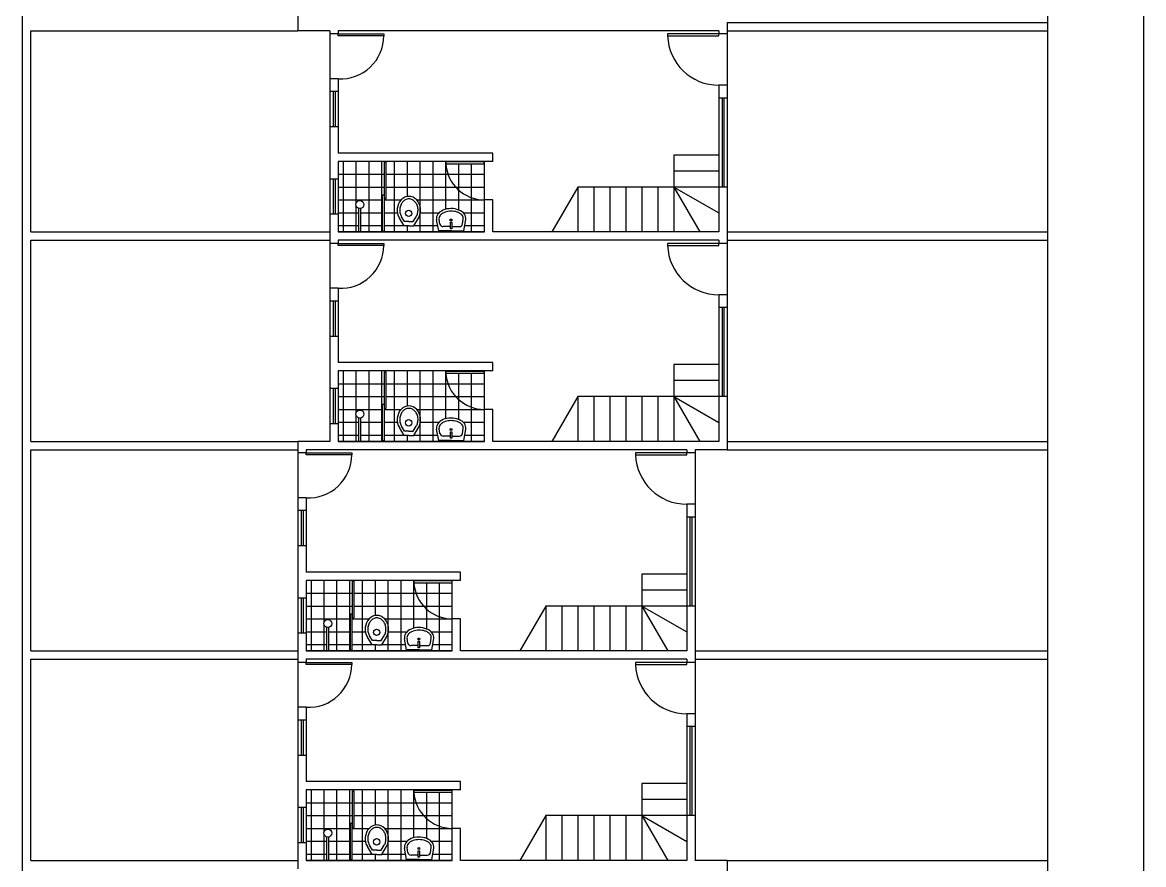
# Model space of a CAD drawing. Extents: x -74 to 202, y -59 to 73.
# Drawn here: x 41.8 to 59.3, y -25.9 to -12.76 of the extents above; entities that cross this region are included whole.
import ezdxf

# ---------------------------------------------------------------- set-up
doc = ezdxf.new("R2010")
doc.units = 0
for name, color, linetype in [('DIM', 244, 'CONTINUOUS'), ('EQUIPAMENTOS', 1, 'CONTINUOUS'), ('PAREDE', 7, 'CONTINUOUS'), ('PISO', 30, 'CONTINUOUS'), ('PORTA', 1, 'CONTINUOUS'), ('VISTAL', 30, 'CONTINUOUS'), ('VISTAP', 244, 'CONTINUOUS')]:
    doc.layers.add(name, color=color, linetype=linetype)

msp = doc.modelspace()

# ---------------------------------------------------------------- linework, layer by layer
at = {"layer": 'DIM', "color": 244, "linetype": 'CONTINUOUS'}
for p, q in [((46.73418, -16.02889), (49.01418, -16.02889)), ((46.73418, -19.29889), (49.01418, -19.29889)), ((46.23418, -22.56889), (48.51418, -22.56889)), ((46.23418, -25.83889), (48.51418, -25.83889))]:
    msp.add_line(p, q, dxfattribs=at)
at = {"layer": 'EQUIPAMENTOS', "color": 244, "linetype": 'CONTINUOUS', "ltscale": 0.3}
for p, q in [((47.76074, -15.93409), (47.68804, -15.81374)), ((47.76786, -15.86852), (47.72228, -15.79306)), ((47.83503, -15.86852), (47.76786, -15.86852)), ((47.83503, -15.86852), (47.90561, -15.86852)), ((47.90561, -15.86852), (47.95119, -15.79306)), ((47.91274, -15.93409), (47.98543, -15.81374)), ((47.83674, -15.93409), (47.76074, -15.93409)), ((47.83674, -15.93409), (47.91274, -15.93409)), ((47.76786, -19.13852), (47.72228, -19.06306)), ((47.90561, -19.13852), (47.95119, -19.06306)), ((47.76074, -19.20409), (47.68804, -19.08374)), ((47.83674, -19.20409), (47.76074, -19.20409)), ((47.83503, -19.13852), (47.76786, -19.13852)), ((47.83503, -19.13852), (47.90561, -19.13852)), ((47.83674, -19.20409), (47.91274, -19.20409)), ((47.91274, -19.20409), (47.98543, -19.08374)), ((47.26074, -22.47409), (47.18804, -22.35374)), ((47.26786, -22.40852), (47.22228, -22.33306)), ((47.40561, -22.40852), (47.45119, -22.33306)), ((47.41274, -22.47409), (47.48543, -22.35374)), ((47.33674, -22.47409), (47.26074, -22.47409)), ((47.33503, -22.40852), (47.26786, -22.40852)), ((47.33503, -22.40852), (47.40561, -22.40852)), ((47.33674, -22.47409), (47.41274, -22.47409)), ((47.26074, -25.74409), (47.18804, -25.62374)), ((47.26786, -25.67852), (47.22228, -25.60306)), ((47.33503, -25.67852), (47.26786, -25.67852)), ((47.33503, -25.67852), (47.40561, -25.67852)), ((47.40561, -25.67852), (47.45119, -25.60306)), ((47.41274, -25.74409), (47.48543, -25.62374)), ((47.33674, -25.74409), (47.26074, -25.74409)), ((47.33674, -25.74409), (47.41274, -25.74409))]:
    msp.add_line(p, q, dxfattribs=at)
at = {"layer": 'EQUIPAMENTOS', "color": 244, "linetype": 'CONTINUOUS'}
for p, q in [((48.30163, -16.01418), (48.26792, -15.83914)), ((48.32156, -15.90618), (48.3072, -15.83158)), ((48.67339, -15.9045), (48.68521, -15.82932)), ((48.69663, -16.01418), (48.72472, -15.83553)), ((48.49913, -16.01418), (48.30163, -16.01418)), ((48.48345, -15.94673), (48.37066, -15.94673)), ((48.49913, -16.01418), (48.69663, -16.01418)), ((48.50439, -15.94673), (48.62399, -15.94673)), ((48.30163, -19.28418), (48.26792, -19.10914)), ((48.32156, -19.17618), (48.3072, -19.10158)), ((48.48345, -19.21673), (48.37066, -19.21673)), ((48.50439, -19.21673), (48.62399, -19.21673)), ((48.67339, -19.1745), (48.68521, -19.09932)), ((48.69663, -19.28418), (48.72472, -19.10553)), ((48.49913, -19.28418), (48.30163, -19.28418)), ((48.49913, -19.28418), (48.69663, -19.28418)), ((47.80163, -22.55418), (47.76792, -22.37914)), ((47.82156, -22.44618), (47.8072, -22.37158)), ((48.17339, -22.4445), (48.18521, -22.36932)), ((48.19663, -22.55418), (48.22472, -22.37553)), ((47.99913, -22.55418), (47.80163, -22.55418)), ((47.98345, -22.48673), (47.87066, -22.48673)), ((47.99913, -22.55418), (48.19663, -22.55418)), ((48.00439, -22.48673), (48.12399, -22.48673)), ((47.80163, -25.82418), (47.76792, -25.64914)), ((47.82156, -25.71618), (47.8072, -25.64158)), ((48.17339, -25.7145), (48.18521, -25.63932)), ((48.19663, -25.82418), (48.22472, -25.64553)), ((47.99913, -25.82418), (47.80163, -25.82418)), ((47.98345, -25.75673), (47.87066, -25.75673)), ((47.99913, -25.82418), (48.19663, -25.82418)), ((48.00439, -25.75673), (48.12399, -25.75673))]:
    msp.add_line(p, q, dxfattribs=at)
for centre, start, end in [((48.37066, -15.89673), 190.900274, 270), ((48.62399, -15.89673), 270, 351.061585), ((48.37066, -19.16673), 190.900274, 270), ((48.62399, -19.16673), 270, 351.061585), ((47.87066, -22.43673), 190.900274, 270), ((48.12399, -22.43673), 270, 351.061585), ((47.87066, -25.70673), 190.900274, 270), ((48.12399, -25.70673), 270, 351.061585)]:
    msp.add_arc(centre, 0.05, start, end, dxfattribs=at)
at = {"layer": 'EQUIPAMENTOS', "color": 244, "linetype": 'CONTINUOUS', "ltscale": 0.3}
for centre in [(47.83674, -15.68909), (47.83674, -18.95909), (47.33674, -22.22909), (47.33674, -25.49909)]:
    msp.add_ellipse(centre, major_axis=(0, 0.215), ratio=0.84883721, start_param=-2.18928075, end_param=2.18928075, dxfattribs=at)
at = {"layer": 'EQUIPAMENTOS', "color": 244, "linetype": 'CONTINUOUS'}
for centre in [(48.49601, -15.81919), (48.49601, -19.08919), (47.99601, -22.35919), (47.99601, -25.62919)]:
    msp.add_ellipse(centre, major_axis=(-0.23, 0), ratio=0.67391304, start_param=3.03599201, end_param=6.41224252, dxfattribs=at)
at = {"layer": 'PAREDE', "color": 244, "linetype": 'CONTINUOUS'}
for p, q in [((46.10418, -12.48389), (46.10418, -12.88889)), ((52.80418, -12.75889), (52.80418, -12.93889)), ((46.60418, -12.88889), (46.10418, -12.88889)), ((46.60418, -12.88889), (46.60418, -12.93889)), ((46.73418, -12.93889), (46.60418, -12.93889)), ((52.67418, -12.88889), (46.73418, -12.88889)), ((52.30418, -12.88889), (46.73418, -12.88889)), ((46.73418, -12.88889), (46.73418, -12.93889)), ((52.67418, -12.88889), (52.67418, -12.93889)), ((52.80418, -12.93889), (52.67418, -12.93889)), ((46.73418, -13.63889), (46.60418, -13.63889)), ((46.60418, -13.63889), (46.60418, -13.83889)), ((46.73418, -13.63889), (46.73418, -13.83889)), ((52.80418, -13.73889), (52.67418, -13.73889)), ((52.67418, -13.73889), (52.67418, -13.93889)), ((52.80418, -13.73889), (52.80418, -13.93889)), ((46.73418, -13.83889), (46.60418, -13.83889)), ((52.80418, -13.93889), (52.67418, -13.93889)), ((46.60418, -14.38889), (46.60418, -15.20389)), ((46.73418, -14.38889), (46.60418, -14.38889)), ((49.14418, -14.79889), (46.73418, -14.79889)), ((49.14418, -14.92889), (49.14418, -14.79889)), ((49.14418, -14.92889), (46.73418, -14.92889)), ((46.73418, -14.92889), (46.73418, -15.20389)), ((46.73418, -15.20389), (46.60418, -15.20389)), ((52.67418, -15.32889), (52.67418, -16.02889)), ((52.80418, -15.32889), (52.80418, -16.15889)), ((49.01418, -16.02889), (49.01418, -15.52889)), ((49.14418, -15.52889), (49.01418, -15.52889)), ((49.14418, -16.02889), (49.14418, -15.52889)), ((46.60418, -15.75389), (46.60418, -16.15889)), ((46.73418, -15.75389), (46.60418, -15.75389)), ((46.73418, -15.75389), (46.73418, -16.02889)), ((46.60418, -16.02889), (46.60418, -16.20889)), ((49.01418, -16.02889), (46.73418, -16.02889)), ((52.67418, -16.02889), (49.14418, -16.02889)), ((52.80418, -16.02889), (52.80418, -16.20889)), ((46.73418, -16.20889), (46.60418, -16.20889)), ((52.67418, -16.15889), (46.73418, -16.15889)), ((52.67418, -16.15889), (46.73418, -16.15889)), ((46.73418, -16.15889), (46.73418, -16.20889)), ((52.67418, -16.15889), (52.67418, -16.20889)), ((52.80418, -16.20889), (52.67418, -16.20889)), ((46.73418, -16.90889), (46.60418, -16.90889)), ((46.60418, -16.90889), (46.60418, -17.10889)), ((46.73418, -16.90889), (46.73418, -17.10889)), ((46.73418, -17.10889), (46.60418, -17.10889)), ((52.80418, -17.00889), (52.67418, -17.00889)), ((52.67418, -17.00889), (52.67418, -17.20889)), ((52.80418, -17.00889), (52.80418, -17.20889)), ((52.80418, -17.20889), (52.67418, -17.20889)), ((46.60418, -17.65889), (46.60418, -18.47389)), ((46.73418, -17.65889), (46.60418, -17.65889)), ((49.14418, -18.06889), (46.73418, -18.06889)), ((49.14418, -18.19889), (46.73418, -18.19889)), ((46.73418, -18.19889), (46.73418, -18.47389)), ((49.14418, -18.19889), (49.14418, -18.06889)), ((46.73418, -18.47389), (46.60418, -18.47389)), ((52.67418, -18.59889), (52.67418, -19.29889)), ((49.01418, -19.29889), (49.01418, -18.79889)), ((49.14418, -18.79889), (49.01418, -18.79889)), ((49.14418, -19.29889), (49.14418, -18.79889)), ((46.73418, -19.02389), (46.60418, -19.02389)), ((46.73418, -19.02389), (46.73418, -19.29889)), ((46.60418, -19.29889), (46.10418, -19.29889)), ((46.10418, -19.29889), (46.10418, -19.47889)), ((46.10418, -19.29889), (46.10418, -19.42889)), ((49.01418, -19.29889), (46.73418, -19.29889)), ((52.67418, -19.29889), (49.14418, -19.29889)), ((46.23418, -19.47889), (46.10418, -19.47889)), ((52.17418, -19.42889), (46.23418, -19.42889)), ((52.17418, -19.42889), (46.23418, -19.42889)), ((46.23418, -19.42889), (46.23418, -19.47889)), ((52.17418, -19.42889), (52.17418, -19.47889)), ((52.30418, -19.47889), (52.17418, -19.47889)), ((52.80418, -19.42889), (52.30418, -19.42889)), ((52.30418, -19.42889), (52.30418, -19.47889)), ((46.10418, -20.17889), (46.10418, -20.37889)), ((46.23418, -20.17889), (46.10418, -20.17889)), ((46.23418, -20.17889), (46.23418, -20.37889)), ((52.17418, -20.27889), (52.17418, -20.47889)), ((52.30418, -20.27889), (52.17418, -20.27889)), ((52.30418, -20.27889), (52.30418, -20.47889)), ((46.23418, -20.37889), (46.10418, -20.37889)), ((52.30418, -20.47889), (52.17418, -20.47889)), ((46.10418, -20.92889), (46.10418, -21.74389)), ((46.23418, -20.92889), (46.10418, -20.92889)), ((48.64418, -21.33889), (46.23418, -21.33889)), ((48.64418, -21.46889), (48.64418, -21.33889)), ((48.64418, -21.46889), (46.23418, -21.46889)), ((46.23418, -21.46889), (46.23418, -21.74389)), ((46.23418, -21.74389), (46.10418, -21.74389)), ((52.17418, -21.86889), (52.17418, -22.56889)), ((52.30418, -21.86889), (52.30418, -22.69889)), ((48.51418, -22.56889), (48.51418, -22.06889)), ((48.64418, -22.06889), (48.51418, -22.06889)), ((48.64418, -22.56889), (48.64418, -22.06889)), ((46.10418, -22.29389), (46.10418, -22.69889)), ((46.23418, -22.29389), (46.10418, -22.29389)), ((46.23418, -22.29389), (46.23418, -22.56889)), ((46.10418, -22.56889), (46.10418, -22.74889)), ((48.51418, -22.56889), (46.23418, -22.56889)), ((52.17418, -22.56889), (48.64418, -22.56889)), ((52.30418, -22.56889), (52.30418, -22.74889)), ((46.23418, -22.74889), (46.10418, -22.74889)), ((52.17418, -22.69889), (46.23418, -22.69889)), ((52.17418, -22.69889), (46.23418, -22.69889)), ((46.23418, -22.69889), (46.23418, -22.74889)), ((52.17418, -22.69889), (52.17418, -22.74889)), ((52.30418, -22.74889), (52.17418, -22.74889)), ((46.10418, -23.44889), (46.10418, -23.64889)), ((46.23418, -23.44889), (46.10418, -23.44889)), ((46.23418, -23.44889), (46.23418, -23.64889)), ((52.17418, -23.54889), (52.17418, -23.74889)), ((52.30418, -23.54889), (52.17418, -23.54889)), ((52.30418, -23.54889), (52.30418, -23.74889)), ((46.23418, -23.64889), (46.10418, -23.64889)), ((52.30418, -23.74889), (52.17418, -23.74889)), ((46.10418, -24.19889), (46.10418, -25.01389)), ((46.23418, -24.19889), (46.10418, -24.19889)), ((48.64418, -24.60889), (46.23418, -24.60889)), ((48.64418, -24.73889), (48.64418, -24.60889)), ((48.64418, -24.73889), (46.23418, -24.73889)), ((46.23418, -24.73889), (46.23418, -25.01389)), ((46.23418, -25.01389), (46.10418, -25.01389)), ((52.17418, -25.13889), (52.17418, -25.83889)), ((52.30418, -25.13889), (52.30418, -25.83889)), ((48.51418, -25.83889), (48.51418, -25.33889)), ((48.64418, -25.33889), (48.51418, -25.33889)), ((48.64418, -25.83889), (48.64418, -25.33889)), ((46.10418, -25.56389), (46.10418, -25.96889)), ((46.23418, -25.56389), (46.10418, -25.56389)), ((46.23418, -25.56389), (46.23418, -25.83889)), ((48.51418, -25.83889), (46.23418, -25.83889)), ((52.17418, -25.83889), (48.64418, -25.83889)), ((52.80418, -25.83889), (52.30418, -25.83889))]:
    msp.add_line(p, q, dxfattribs=at)
at = {"layer": 'PISO', "color": 30, "linetype": 'CONTINUOUS'}
for p, q in [((46.81418, -16.02889), (46.81418, -14.92889)), ((47.01418, -15.57858), (47.01418, -14.92889)), ((47.21418, -16.02889), (47.21418, -14.92889)), ((47.41418, -16.02889), (47.41418, -14.92889)), ((47.61418, -16.02889), (47.61418, -14.92889)), ((47.81418, -15.47573), (47.81418, -14.92889)), ((48.01418, -16.02889), (48.01418, -14.92889)), ((48.21418, -16.02889), (48.21418, -14.92889)), ((48.41418, -15.67434), (48.41418, -14.92889)), ((48.61418, -14.93596), (48.61418, -14.92889)), ((48.61418, -15.68622), (48.61418, -14.96596)), ((48.81418, -14.93596), (48.81418, -14.92889)), ((48.81418, -16.02889), (48.81418, -14.96596)), ((49.01418, -15.52889), (49.01418, -14.92889)), ((46.73418, -15.12889), (47.45408, -15.12889)), ((47.47908, -15.12889), (49.01418, -15.12889)), ((46.73418, -15.32889), (47.45408, -15.32889)), ((47.47908, -15.32889), (49.01418, -15.32889)), ((46.73418, -15.52889), (47.42331, -15.52889)), ((47.44831, -15.52889), (47.71501, -15.52889)), ((47.95846, -15.52889), (49.01418, -15.52889)), ((46.73418, -15.72889), (47.05603, -15.72889)), ((47.01418, -16.02889), (47.01418, -15.62672)), ((47.08603, -15.72889), (47.42331, -15.72889)), ((47.44831, -15.72889), (47.65739, -15.72889)), ((48.01608, -15.72889), (48.30907, -15.72889)), ((48.68294, -15.72889), (49.01418, -15.72889)), ((46.73418, -15.92889), (47.05603, -15.92889)), ((47.08603, -15.92889), (47.42331, -15.92889)), ((47.44831, -15.92889), (47.7576, -15.92889)), ((47.81418, -16.02889), (47.81418, -15.93409)), ((47.91587, -15.92889), (48.2852, -15.92889)), ((48.71004, -15.92889), (49.01418, -15.92889)), ((46.81418, -19.29889), (46.81418, -18.19889)), ((47.01418, -18.84858), (47.01418, -18.19889)), ((47.21418, -19.29889), (47.21418, -18.19889)), ((47.41418, -19.29889), (47.41418, -18.19889)), ((47.61418, -19.29889), (47.61418, -18.19889)), ((47.81418, -18.74573), (47.81418, -18.19889)), ((48.01418, -19.29889), (48.01418, -18.19889)), ((48.21418, -19.29889), (48.21418, -18.19889)), ((48.41418, -18.94434), (48.41418, -18.19889)), ((48.61418, -18.20596), (48.61418, -18.19889)), ((48.81418, -18.20596), (48.81418, -18.19889)), ((49.01418, -18.79889), (49.01418, -18.19889)), ((48.61418, -18.95622), (48.61418, -18.23596)), ((48.81418, -19.29889), (48.81418, -18.23596)), ((46.73418, -18.39889), (47.45408, -18.39889)), ((47.47908, -18.39889), (49.01418, -18.39889)), ((46.73418, -18.59889), (47.45408, -18.59889)), ((47.47908, -18.59889), (49.01418, -18.59889)), ((46.73418, -18.79889), (47.42331, -18.79889)), ((47.01418, -19.29889), (47.01418, -18.89672)), ((47.44831, -18.79889), (47.71501, -18.79889)), ((47.95846, -18.79889), (49.01418, -18.79889)), ((46.73418, -18.99889), (47.05603, -18.99889)), ((47.08603, -18.99889), (47.42331, -18.99889)), ((47.44831, -18.99889), (47.65739, -18.99889)), ((48.01608, -18.99889), (48.30907, -18.99889)), ((48.68294, -18.99889), (49.01418, -18.99889)), ((46.73418, -19.19889), (47.05603, -19.19889)), ((47.08603, -19.19889), (47.42331, -19.19889)), ((47.44831, -19.19889), (47.7576, -19.19889)), ((47.81418, -19.29889), (47.81418, -19.20409)), ((47.91587, -19.19889), (48.2852, -19.19889)), ((48.71004, -19.19889), (49.01418, -19.19889)), ((46.31418, -22.56889), (46.31418, -21.46889)), ((46.51418, -22.11858), (46.51418, -21.46889)), ((46.71418, -22.56889), (46.71418, -21.46889)), ((46.91418, -22.56889), (46.91418, -21.46889)), ((47.11418, -22.56889), (47.11418, -21.46889)), ((47.31418, -22.01573), (47.31418, -21.46889)), ((47.51418, -22.56889), (47.51418, -21.46889)), ((47.71418, -22.56889), (47.71418, -21.46889)), ((47.91418, -22.21434), (47.91418, -21.46889)), ((48.11418, -21.47596), (48.11418, -21.46889)), ((48.11418, -22.22622), (48.11418, -21.50596)), ((48.31418, -21.47596), (48.31418, -21.46889)), ((48.31418, -22.56889), (48.31418, -21.50596)), ((48.51418, -22.06889), (48.51418, -21.46889)), ((46.23418, -21.66889), (46.95408, -21.66889)), ((46.97908, -21.66889), (48.51418, -21.66889)), ((46.23418, -21.86889), (46.95408, -21.86889)), ((46.97908, -21.86889), (48.51418, -21.86889)), ((46.23418, -22.06889), (46.92331, -22.06889)), ((46.51418, -22.56889), (46.51418, -22.16672)), ((46.94831, -22.06889), (47.21501, -22.06889)), ((47.45846, -22.06889), (48.51418, -22.06889)), ((46.23418, -22.26889), (46.55603, -22.26889)), ((46.58603, -22.26889), (46.92331, -22.26889)), ((46.94831, -22.26889), (47.15739, -22.26889)), ((47.51608, -22.26889), (47.80907, -22.26889)), ((48.18294, -22.26889), (48.51418, -22.26889)), ((46.23418, -22.46889), (46.55603, -22.46889)), ((46.58603, -22.46889), (46.92331, -22.46889)), ((46.94831, -22.46889), (47.2576, -22.46889)), ((47.31418, -22.56889), (47.31418, -22.47409)), ((47.41587, -22.46889), (47.7852, -22.46889)), ((48.21004, -22.46889), (48.51418, -22.46889)), ((46.31418, -25.83889), (46.31418, -24.73889)), ((46.51418, -25.38858), (46.51418, -24.73889)), ((46.71418, -25.83889), (46.71418, -24.73889)), ((46.91418, -25.83889), (46.91418, -24.73889)), ((47.11418, -25.83889), (47.11418, -24.73889)), ((47.31418, -25.28573), (47.31418, -24.73889)), ((47.51418, -25.83889), (47.51418, -24.73889)), ((47.71418, -25.83889), (47.71418, -24.73889)), ((47.91418, -25.48434), (47.91418, -24.73889)), ((48.11418, -24.74596), (48.11418, -24.73889)), ((48.11418, -25.49622), (48.11418, -24.77596)), ((48.31418, -24.74596), (48.31418, -24.73889)), ((48.31418, -25.83889), (48.31418, -24.77596)), ((48.51418, -25.33889), (48.51418, -24.73889)), ((46.23418, -24.93889), (46.95408, -24.93889)), ((46.97908, -24.93889), (48.51418, -24.93889)), ((46.23418, -25.13889), (46.95408, -25.13889)), ((46.97908, -25.13889), (48.51418, -25.13889)), ((46.23418, -25.33889), (46.92331, -25.33889)), ((46.94831, -25.33889), (47.21501, -25.33889)), ((47.45846, -25.33889), (48.51418, -25.33889)), ((46.23418, -25.53889), (46.55603, -25.53889)), ((46.51418, -25.83889), (46.51418, -25.43672)), ((46.58603, -25.53889), (46.92331, -25.53889)), ((46.94831, -25.53889), (47.15739, -25.53889)), ((47.51608, -25.53889), (47.80907, -25.53889)), ((48.18294, -25.53889), (48.51418, -25.53889)), ((46.23418, -25.73889), (46.55603, -25.73889)), ((46.58603, -25.73889), (46.92331, -25.73889)), ((46.94831, -25.73889), (47.2576, -25.73889)), ((47.31418, -25.83889), (47.31418, -25.74409)), ((47.41587, -25.73889), (47.7852, -25.73889)), ((48.21004, -25.73889), (48.51418, -25.73889))]:
    msp.add_line(p, q, dxfattribs=at)
at = {"layer": 'PISO', "color": 244, "linetype": 'CONTINUOUS'}
for p, q in [((50.47418, -15.32889), (50.07003, -16.02889)), ((50.47418, -18.59889), (50.07003, -19.29889)), ((49.97418, -21.86889), (49.57003, -22.56889)), ((49.97418, -25.13889), (49.57003, -25.83889))]:
    msp.add_line(p, q, dxfattribs=at)
at = {"layer": 'PORTA', "color": 244, "linetype": 'CONTINUOUS'}
for p, q in [((47.05603, -16.028), (47.05603, -15.66028)), ((47.08603, -16.028), (47.08603, -15.66028)), ((47.05603, -19.298), (47.05603, -18.93028)), ((47.08603, -19.298), (47.08603, -18.93028)), ((46.55603, -22.568), (46.55603, -22.20028)), ((46.58603, -22.568), (46.58603, -22.20028)), ((46.55603, -25.838), (46.55603, -25.47028)), ((46.58603, -25.838), (46.58603, -25.47028))]:
    msp.add_line(p, q, dxfattribs=at)
at = {"layer": 'PORTA', "color": 30, "linetype": 'CONTINUOUS'}
for points in [[(47.45408, -15.5137), (47.45408, -14.9417), (47.47908, -14.9417), (47.47908, -15.5137)], [(47.42331, -16.02073), (47.42331, -15.44873), (47.44831, -15.44873), (47.44831, -16.02073)], [(47.45408, -18.7837), (47.45408, -18.2117), (47.47908, -18.2117), (47.47908, -18.7837)], [(47.42331, -19.29073), (47.42331, -18.71873), (47.44831, -18.71873), (47.44831, -19.29073)], [(46.95408, -22.0537), (46.95408, -21.4817), (46.97908, -21.4817), (46.97908, -22.0537)], [(46.92331, -22.56073), (46.92331, -21.98873), (46.94831, -21.98873), (46.94831, -22.56073)], [(46.95408, -25.3237), (46.95408, -24.7517), (46.97908, -24.7517), (46.97908, -25.3237)], [(46.92331, -25.83073), (46.92331, -25.25873), (46.94831, -25.25873), (46.94831, -25.83073)]]:
    msp.add_lwpolyline(points, close=True, dxfattribs=at)
at = {"layer": 'PORTA', "color": 244, "linetype": 'CONTINUOUS'}
for points in [[(48.48345, -15.98006), (48.48345, -15.87679), (48.50439, -15.87679), (48.50439, -15.98006)], [(48.48345, -19.25006), (48.48345, -19.14679), (48.50439, -19.14679), (48.50439, -19.25006)], [(47.98345, -22.52006), (47.98345, -22.41679), (48.00439, -22.41679), (48.00439, -22.52006)], [(47.98345, -25.79006), (47.98345, -25.68679), (48.00439, -25.68679), (48.00439, -25.79006)]]:
    msp.add_lwpolyline(points, close=True, dxfattribs=at)
for centre, radius in [((47.07123, -15.60265), 0.06192), ((47.83337, -15.73889), 0.05), ((48.49392, -15.8428), 0.01491), ((47.07123, -18.87265), 0.06192), ((47.83337, -19.00889), 0.05), ((48.49392, -19.1128), 0.01491), ((46.57123, -22.14265), 0.06192), ((47.33337, -22.27889), 0.05), ((47.99392, -22.3828), 0.01491), ((46.57123, -25.41265), 0.06192), ((47.33337, -25.54889), 0.05), ((47.99392, -25.6528), 0.01491)]:
    msp.add_circle(centre, radius, dxfattribs=at)
for centre, radius, start, end in [((46.77305, -12.96889), 0.67113, 266.679435, 0), ((52.67418, -12.93831), 0.80058, 182.189381, 270), ((49.01418, -14.92719), 0.60171, 183.695126, 270), ((46.77305, -16.23889), 0.67113, 266.679435, 0), ((52.67418, -16.20831), 0.80058, 182.189381, 270), ((49.01418, -18.19719), 0.60171, 183.695126, 270), ((46.27305, -19.50889), 0.67113, 266.679435, 0), ((52.17418, -19.47831), 0.80058, 182.189381, 270), ((48.51418, -21.46719), 0.60171, 183.695126, 270), ((46.27305, -22.77889), 0.67113, 266.679435, 0), ((52.17418, -22.74831), 0.80058, 182.189381, 270), ((48.51418, -24.73719), 0.60171, 183.695126, 270)]:
    msp.add_arc(centre, radius, start, end, dxfattribs=at)
for points, knots in [([(47.95119, -15.79306), (47.96043, -15.77776), (47.96829, -15.7594), (47.97824, -15.71866), (47.98026, -15.69627), (47.97716, -15.65209), (47.97205, -15.63038), (47.95649, -15.59213), (47.94611, -15.57557), (47.92347, -15.54915), (47.90813, -15.53612), (47.87405, -15.51873), (47.85544, -15.51409), (47.81803, -15.51409), (47.79942, -15.51873), (47.76534, -15.53612), (47.75, -15.54915), (47.72736, -15.57557), (47.71698, -15.59213), (47.70143, -15.63038), (47.69631, -15.65209), (47.69321, -15.69627), (47.69523, -15.71866), (47.70518, -15.7594), (47.71304, -15.77776), (47.72228, -15.79306)], [-2.18928075, -2.18928075, -2.18928075, -2.18928075, -1.82440063, -1.82440063, -1.4595205, -1.4595205, -1.09464038, -1.09464038, -0.72976025, -0.72976025, -0.36488013, -0.36488013, 0, 0, 0.36488013, 0.36488013, 0.72976025, 0.72976025, 1.09464038, 1.09464038, 1.4595205, 1.4595205, 1.82440063, 1.82440063, 2.18928075, 2.18928075, 2.18928075, 2.18928075]), ([(48.68521, -15.82932), (48.68668, -15.81997), (48.68621, -15.8104), (48.68024, -15.79016), (48.67463, -15.77951), (48.65719, -15.75852), (48.64525, -15.74826), (48.61738, -15.73081), (48.60138, -15.72373), (48.56062, -15.70967), (48.52753, -15.70401), (48.46099, -15.70439), (48.42805, -15.71044), (48.3877, -15.72497), (48.37204, -15.73216), (48.3447, -15.74987), (48.33297, -15.76033), (48.31614, -15.78151), (48.31088, -15.79219), (48.30554, -15.81252), (48.30538, -15.82213), (48.3072, -15.83158)], [3.03599201, 3.03599201, 3.03599201, 3.03599201, 3.31734622, 3.31734622, 3.59870043, 3.59870043, 3.88005464, 3.88005464, 4.16140885, 4.16140885, 4.72411727, 4.72411727, 5.28682568, 5.28682568, 5.56817989, 5.56817989, 5.8495341, 5.8495341, 6.13088831, 6.13088831, 6.41224252, 6.41224252, 6.41224252, 6.41224252]), ([(47.95119, -19.06306), (47.96043, -19.04776), (47.96829, -19.0294), (47.97824, -18.98866), (47.98026, -18.96627), (47.97716, -18.92209), (47.97205, -18.90038), (47.95649, -18.86213), (47.94611, -18.84557), (47.92347, -18.81915), (47.90813, -18.80612), (47.87405, -18.78873), (47.85544, -18.78409), (47.81803, -18.78409), (47.79942, -18.78873), (47.76534, -18.80612), (47.75, -18.81915), (47.72736, -18.84557), (47.71698, -18.86213), (47.70143, -18.90038), (47.69631, -18.92209), (47.69321, -18.96627), (47.69523, -18.98866), (47.70518, -19.0294), (47.71304, -19.04776), (47.72228, -19.06306)], [-2.18928075, -2.18928075, -2.18928075, -2.18928075, -1.82440063, -1.82440063, -1.4595205, -1.4595205, -1.09464038, -1.09464038, -0.72976025, -0.72976025, -0.36488013, -0.36488013, 0, 0, 0.36488013, 0.36488013, 0.72976025, 0.72976025, 1.09464038, 1.09464038, 1.4595205, 1.4595205, 1.82440063, 1.82440063, 2.18928075, 2.18928075, 2.18928075, 2.18928075]), ([(48.68521, -19.09932), (48.68668, -19.08997), (48.68621, -19.0804), (48.68024, -19.06016), (48.67463, -19.04951), (48.65719, -19.02852), (48.64525, -19.01826), (48.61738, -19.00081), (48.60138, -18.99373), (48.56062, -18.97967), (48.52753, -18.97401), (48.46099, -18.97439), (48.42805, -18.98044), (48.3877, -18.99497), (48.37204, -19.00216), (48.3447, -19.01987), (48.33297, -19.03033), (48.31614, -19.05151), (48.31088, -19.06219), (48.30554, -19.08252), (48.30538, -19.09213), (48.3072, -19.10158)], [3.03599201, 3.03599201, 3.03599201, 3.03599201, 3.31734622, 3.31734622, 3.59870043, 3.59870043, 3.88005464, 3.88005464, 4.16140885, 4.16140885, 4.72411727, 4.72411727, 5.28682568, 5.28682568, 5.56817989, 5.56817989, 5.8495341, 5.8495341, 6.13088831, 6.13088831, 6.41224252, 6.41224252, 6.41224252, 6.41224252]), ([(47.45119, -22.33306), (47.46043, -22.31776), (47.46829, -22.2994), (47.47824, -22.25866), (47.48026, -22.23627), (47.47716, -22.19209), (47.47205, -22.17038), (47.45649, -22.13213), (47.44611, -22.11557), (47.42347, -22.08915), (47.40813, -22.07612), (47.37405, -22.05873), (47.35544, -22.05409), (47.31803, -22.05409), (47.29942, -22.05873), (47.26534, -22.07612), (47.25, -22.08915), (47.22736, -22.11557), (47.21698, -22.13213), (47.20143, -22.17038), (47.19631, -22.19209), (47.19321, -22.23627), (47.19523, -22.25866), (47.20518, -22.2994), (47.21304, -22.31776), (47.22228, -22.33306)], [-2.18928075, -2.18928075, -2.18928075, -2.18928075, -1.82440063, -1.82440063, -1.4595205, -1.4595205, -1.09464038, -1.09464038, -0.72976025, -0.72976025, -0.36488013, -0.36488013, 0, 0, 0.36488013, 0.36488013, 0.72976025, 0.72976025, 1.09464038, 1.09464038, 1.4595205, 1.4595205, 1.82440063, 1.82440063, 2.18928075, 2.18928075, 2.18928075, 2.18928075]), ([(48.18521, -22.36932), (48.18668, -22.35997), (48.18621, -22.3504), (48.18024, -22.33016), (48.17463, -22.31951), (48.15719, -22.29852), (48.14525, -22.28826), (48.11738, -22.27081), (48.10138, -22.26373), (48.06062, -22.24967), (48.02753, -22.24401), (47.96099, -22.24439), (47.92805, -22.25044), (47.8877, -22.26497), (47.87204, -22.27216), (47.8447, -22.28987), (47.83297, -22.30033), (47.81614, -22.32151), (47.81088, -22.33219), (47.80554, -22.35252), (47.80538, -22.36213), (47.8072, -22.37158)], [3.03599201, 3.03599201, 3.03599201, 3.03599201, 3.31734622, 3.31734622, 3.59870043, 3.59870043, 3.88005464, 3.88005464, 4.16140885, 4.16140885, 4.72411727, 4.72411727, 5.28682568, 5.28682568, 5.56817989, 5.56817989, 5.8495341, 5.8495341, 6.13088831, 6.13088831, 6.41224252, 6.41224252, 6.41224252, 6.41224252]), ([(47.45119, -25.60306), (47.46043, -25.58776), (47.46829, -25.5694), (47.47824, -25.52866), (47.48026, -25.50627), (47.47716, -25.46209), (47.47205, -25.44038), (47.45649, -25.40213), (47.44611, -25.38557), (47.42347, -25.35915), (47.40813, -25.34612), (47.37405, -25.32873), (47.35544, -25.32409), (47.31803, -25.32409), (47.29942, -25.32873), (47.26534, -25.34612), (47.25, -25.35915), (47.22736, -25.38557), (47.21698, -25.40213), (47.20143, -25.44038), (47.19631, -25.46209), (47.19321, -25.50627), (47.19523, -25.52866), (47.20518, -25.5694), (47.21304, -25.58776), (47.22228, -25.60306)], [-2.18928075, -2.18928075, -2.18928075, -2.18928075, -1.82440063, -1.82440063, -1.4595205, -1.4595205, -1.09464038, -1.09464038, -0.72976025, -0.72976025, -0.36488013, -0.36488013, 0, 0, 0.36488013, 0.36488013, 0.72976025, 0.72976025, 1.09464038, 1.09464038, 1.4595205, 1.4595205, 1.82440063, 1.82440063, 2.18928075, 2.18928075, 2.18928075, 2.18928075]), ([(48.18521, -25.63932), (48.18668, -25.62997), (48.18621, -25.6204), (48.18024, -25.60016), (48.17463, -25.58951), (48.15719, -25.56852), (48.14525, -25.55826), (48.11738, -25.54081), (48.10138, -25.53373), (48.06062, -25.51967), (48.02753, -25.51401), (47.96099, -25.51439), (47.92805, -25.52044), (47.8877, -25.53497), (47.87204, -25.54216), (47.8447, -25.55987), (47.83297, -25.57033), (47.81614, -25.59151), (47.81088, -25.60219), (47.80554, -25.62252), (47.80538, -25.63213), (47.8072, -25.64158)], [3.03599201, 3.03599201, 3.03599201, 3.03599201, 3.31734622, 3.31734622, 3.59870043, 3.59870043, 3.88005464, 3.88005464, 4.16140885, 4.16140885, 4.72411727, 4.72411727, 5.28682568, 5.28682568, 5.56817989, 5.56817989, 5.8495341, 5.8495341, 6.13088831, 6.13088831, 6.41224252, 6.41224252, 6.41224252, 6.41224252])]:
    msp.add_open_spline(points, degree=3, knots=knots, dxfattribs=at)
at = {"layer": 'VISTAL', "color": 30, "linetype": 'CONTINUOUS'}
for p, q in [((41.80418, -39.67889), (41.80418, 0.32111)), ((57.80418, 0.32111), (57.80418, -37.67889)), ((52.80418, -12.75889), (57.80418, -12.75889)), ((41.93418, -12.88889), (46.10418, -12.88889)), ((41.93418, -16.02889), (41.93418, -12.88889)), ((52.80418, -12.88889), (57.80418, -12.88889)), ((41.93418, -16.02889), (46.60418, -16.02889)), ((52.80418, -16.02889), (57.80418, -16.02889)), ((41.93418, -16.15889), (46.60418, -16.15889)), ((41.93418, -19.29889), (41.93418, -16.15889)), ((52.80418, -16.15889), (57.80418, -16.15889)), ((41.93418, -19.29889), (46.10418, -19.29889)), ((52.80418, -19.29889), (57.80418, -19.29889)), ((41.93418, -19.42889), (46.10418, -19.42889)), ((41.93418, -22.56889), (41.93418, -19.42889)), ((52.80418, -19.42889), (57.80418, -19.42889)), ((41.93418, -22.56889), (46.10418, -22.56889)), ((52.30418, -22.56889), (57.80418, -22.56889)), ((41.93418, -22.69889), (46.10418, -22.69889)), ((41.93418, -25.83889), (41.93418, -22.69889)), ((52.30418, -22.69889), (57.80418, -22.69889)), ((41.93418, -25.83889), (46.10418, -25.83889)), ((52.80418, -25.83889), (57.80418, -25.83889))]:
    msp.add_line(p, q, dxfattribs=at)
at = {"layer": 'VISTAP', "linetype": 'CONTINUOUS'}
msp.add_line((59.30418, 0.32111), (59.30418, -37.67889), dxfattribs=at)
at = {"layer": 'VISTAP', "color": 244, "linetype": 'CONTINUOUS'}
for p, q in [((46.60418, -12.93889), (46.60418, -13.63889)), ((52.80418, -12.93889), (52.80418, -13.73889)), ((46.60418, -13.83889), (46.60418, -14.38889)), ((46.65418, -13.83889), (46.65418, -14.38889)), ((46.68418, -13.83889), (46.68418, -14.38889)), ((46.73418, -13.83889), (46.73418, -14.38889)), ((52.67418, -13.93889), (52.67418, -15.32889)), ((52.72418, -13.93889), (52.72418, -15.32889)), ((52.75418, -13.93889), (52.75418, -15.32889)), ((52.80418, -13.93889), (52.80418, -15.32889)), ((46.73418, -14.38889), (46.73418, -14.79889)), ((52.67418, -14.82889), (51.97418, -14.82889)), ((51.97418, -14.82889), (51.97418, -16.02889)), ((46.60418, -15.20389), (46.60418, -15.75389)), ((46.65418, -15.20389), (46.65418, -15.75389)), ((46.68418, -15.20389), (46.68418, -15.75389)), ((46.73418, -15.20389), (46.73418, -15.75389)), ((52.67418, -15.07889), (51.97418, -15.07889)), ((51.22418, -15.32889), (50.47418, -15.32889)), ((50.47418, -15.32889), (50.47418, -16.02889)), ((50.72418, -15.32889), (50.72418, -16.02889)), ((50.97418, -15.32889), (50.97418, -16.02889)), ((52.67418, -15.32889), (51.22418, -15.32889)), ((51.22418, -15.32889), (51.22418, -16.02889)), ((51.47418, -15.32889), (51.47418, -16.02889)), ((51.72418, -15.32889), (51.72418, -16.02889)), ((51.97418, -15.32889), (52.67418, -15.73304)), ((51.97418, -15.32889), (52.37832, -16.02889)), ((52.80418, -15.32889), (52.67418, -15.32889)), ((46.60418, -16.20889), (46.60418, -16.90889)), ((52.80418, -16.20889), (52.80418, -17.00889)), ((46.60418, -17.10889), (46.60418, -17.65889)), ((46.65418, -17.10889), (46.65418, -17.65889)), ((46.68418, -17.10889), (46.68418, -17.65889)), ((46.73418, -17.10889), (46.73418, -17.65889)), ((52.67418, -17.20889), (52.67418, -18.59889)), ((52.72418, -17.20889), (52.72418, -18.59889)), ((52.75418, -17.20889), (52.75418, -18.59889)), ((52.80418, -17.20889), (52.80418, -19.42889)), ((46.73418, -17.65889), (46.73418, -18.06889)), ((52.67418, -18.09889), (51.97418, -18.09889)), ((51.97418, -18.09889), (51.97418, -19.29889)), ((52.67418, -18.34889), (51.97418, -18.34889)), ((46.60418, -18.47389), (46.60418, -19.29889)), ((46.65418, -18.47389), (46.65418, -19.02389)), ((46.68418, -18.47389), (46.68418, -19.02389)), ((46.73418, -18.47389), (46.73418, -19.02389)), ((51.22418, -18.59889), (50.47418, -18.59889)), ((50.47418, -18.59889), (50.47418, -19.29889)), ((50.72418, -18.59889), (50.72418, -19.29889)), ((50.97418, -18.59889), (50.97418, -19.29889)), ((52.67418, -18.59889), (51.22418, -18.59889)), ((51.22418, -18.59889), (51.22418, -19.29889)), ((51.47418, -18.59889), (51.47418, -19.29889)), ((51.72418, -18.59889), (51.72418, -19.29889)), ((51.97418, -18.59889), (52.67418, -19.00304)), ((51.97418, -18.59889), (52.37832, -19.29889)), ((52.80418, -18.59889), (52.67418, -18.59889)), ((46.10418, -19.47889), (46.10418, -20.17889)), ((52.30418, -19.47889), (52.30418, -20.27889)), ((46.10418, -20.37889), (46.10418, -20.92889)), ((46.15418, -20.37889), (46.15418, -20.92889)), ((46.18418, -20.37889), (46.18418, -20.92889)), ((46.23418, -20.37889), (46.23418, -20.92889)), ((52.17418, -20.47889), (52.17418, -21.86889)), ((52.22418, -20.47889), (52.22418, -21.86889)), ((52.25418, -20.47889), (52.25418, -21.86889)), ((52.30418, -20.47889), (52.30418, -21.86889)), ((46.23418, -20.92889), (46.23418, -21.33889)), ((51.47418, -21.36889), (51.47418, -22.56889)), ((52.17418, -21.36889), (51.47418, -21.36889)), ((52.17418, -21.61889), (51.47418, -21.61889)), ((46.10418, -21.74389), (46.10418, -22.29389)), ((46.15418, -21.74389), (46.15418, -22.29389)), ((46.18418, -21.74389), (46.18418, -22.29389)), ((46.23418, -21.74389), (46.23418, -22.29389)), ((50.72418, -21.86889), (49.97418, -21.86889)), ((49.97418, -21.86889), (49.97418, -22.56889)), ((50.22418, -21.86889), (50.22418, -22.56889)), ((50.47418, -21.86889), (50.47418, -22.56889)), ((50.72418, -21.86889), (50.72418, -22.56889)), ((52.17418, -21.86889), (50.72418, -21.86889)), ((50.97418, -21.86889), (50.97418, -22.56889)), ((51.22418, -21.86889), (51.22418, -22.56889)), ((51.47418, -21.86889), (51.87832, -22.56889)), ((51.47418, -21.86889), (52.17418, -22.27304)), ((52.30418, -21.86889), (52.17418, -21.86889)), ((46.10418, -22.74889), (46.10418, -23.44889)), ((52.30418, -22.74889), (52.30418, -23.54889)), ((46.10418, -23.64889), (46.10418, -24.19889)), ((46.15418, -23.64889), (46.15418, -24.19889)), ((46.18418, -23.64889), (46.18418, -24.19889)), ((46.23418, -23.64889), (46.23418, -24.19889)), ((52.17418, -23.74889), (52.17418, -25.13889)), ((52.22418, -23.74889), (52.22418, -25.13889)), ((52.25418, -23.74889), (52.25418, -25.13889)), ((52.30418, -23.74889), (52.30418, -25.13889)), ((46.23418, -24.19889), (46.23418, -24.60889)), ((51.47418, -24.63889), (51.47418, -25.83889)), ((52.17418, -24.63889), (51.47418, -24.63889)), ((46.10418, -25.01389), (46.10418, -25.56389)), ((46.15418, -25.01389), (46.15418, -25.56389)), ((46.18418, -25.01389), (46.18418, -25.56389)), ((46.23418, -25.01389), (46.23418, -25.56389)), ((52.17418, -24.88889), (51.47418, -24.88889)), ((50.72418, -25.13889), (49.97418, -25.13889)), ((49.97418, -25.13889), (49.97418, -25.83889)), ((50.22418, -25.13889), (50.22418, -25.83889)), ((50.47418, -25.13889), (50.47418, -25.83889)), ((50.72418, -25.13889), (50.72418, -25.83889)), ((52.17418, -25.13889), (50.72418, -25.13889)), ((50.97418, -25.13889), (50.97418, -25.83889)), ((51.22418, -25.13889), (51.22418, -25.83889)), ((51.47418, -25.13889), (51.87832, -25.83889)), ((51.47418, -25.13889), (52.17418, -25.54304)), ((52.30418, -25.13889), (52.17418, -25.13889)), ((52.80418, -25.83889), (52.80418, -26.81889))]:
    msp.add_line(p, q, dxfattribs=at)
for points in [[(46.73418, -12.93889), (47.44418, -12.93889), (47.44418, -12.96889), (46.73418, -12.96889)], [(52.67418, -12.93889), (51.87418, -12.93889), (51.87418, -12.96889), (52.67418, -12.96889)], [(49.01372, -14.93596), (48.41372, -14.93596), (48.41372, -14.96596), (49.01372, -14.96596)], [(46.73418, -16.20889), (47.44418, -16.20889), (47.44418, -16.23889), (46.73418, -16.23889)], [(52.67418, -16.20889), (51.87418, -16.20889), (51.87418, -16.23889), (52.67418, -16.23889)], [(49.01372, -18.20596), (48.41372, -18.20596), (48.41372, -18.23596), (49.01372, -18.23596)], [(46.23418, -19.47889), (46.94418, -19.47889), (46.94418, -19.50889), (46.23418, -19.50889)], [(52.17418, -19.47889), (51.37418, -19.47889), (51.37418, -19.50889), (52.17418, -19.50889)], [(48.51372, -21.47596), (47.91372, -21.47596), (47.91372, -21.50596), (48.51372, -21.50596)], [(46.23418, -22.74889), (46.94418, -22.74889), (46.94418, -22.77889), (46.23418, -22.77889)], [(52.17418, -22.74889), (51.37418, -22.74889), (51.37418, -22.77889), (52.17418, -22.77889)], [(48.51372, -24.74596), (47.91372, -24.74596), (47.91372, -24.77596), (48.51372, -24.77596)]]:
    msp.add_lwpolyline(points, close=True, dxfattribs=at)

doc.saveas('drawing.dxf')
